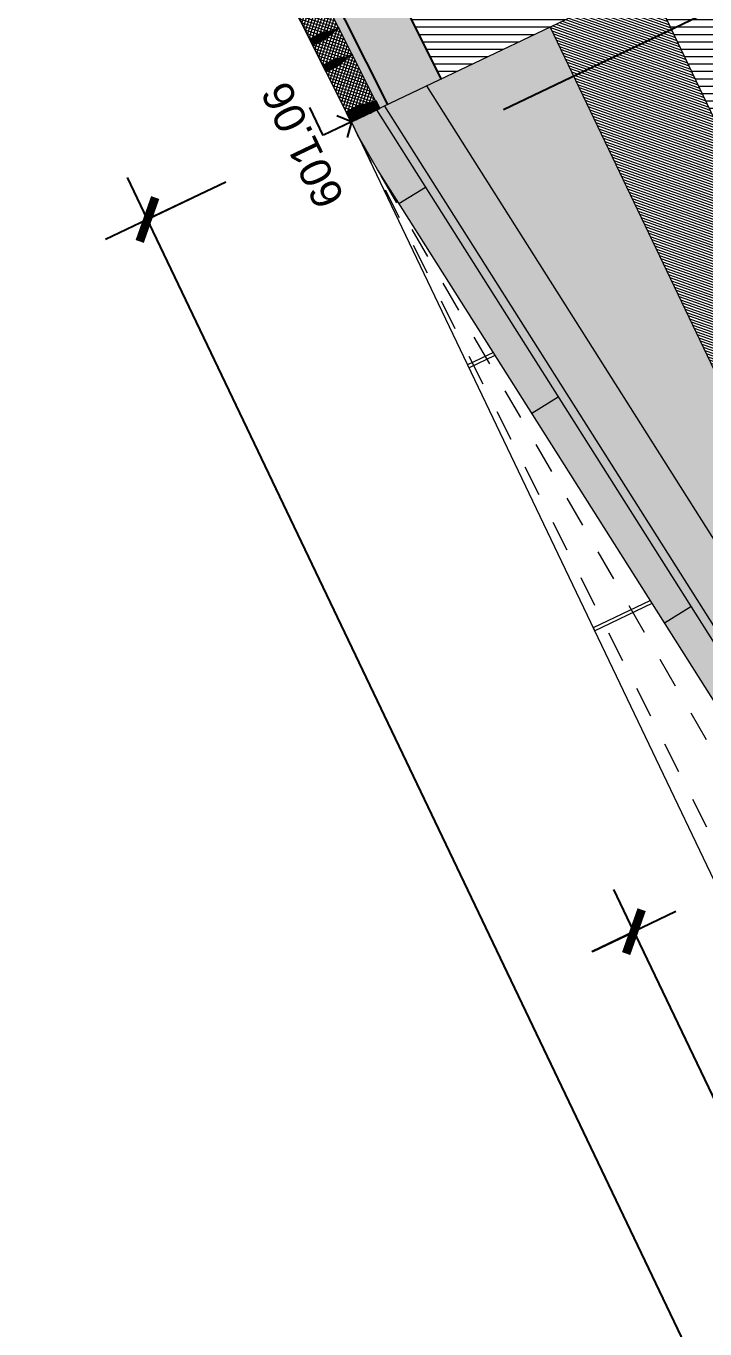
# Model space of a CAD drawing. Header units: metres. Extents: x 678805 to 1359287, y 2747329 to 5497370.
# Drawn here: x 679473.224 to 679475.413, y 2747454.555 to 2747458.756 of the extents above; entities that cross this region are included whole.
import ezdxf
from ezdxf.enums import TextEntityAlignment as Align

# ---------------------------------------------------------------- set-up
doc = ezdxf.new("R2010")
doc.units = ezdxf.units.M
doc.linetypes.add('XREF_MON_WATERFEATURE$0$DASHEDX2', pattern=[1.5, 1, -0.5])
doc.linetypes.add('XREF_MON_WATERFEATURE$0$TRAZOS2', pattern=[9.524999999999999, 6.35, -3.175])
for name, color, linetype, true_color in [('02-L-Waterfeatures 01', 7, 'Continuous', 0x4da6ff), ('XREF_MON_WATERFEATURE$0$01-TX-Dimensions_1-50', 7, 'Continuous', 0x3f5f7f), ('XREF_MON_WATERFEATURE$0$EIT_3 TR sorra', 7, 'Continuous', 0xd8ceb0)]:
    doc.layers.add(name, color=color, linetype=linetype, true_color=true_color)
doc.layers.add('XREF_MON_WATERFEATURE$0$-aux', color=50, linetype='Continuous', plot=False)
doc.layers.add('XREF_MON_WATERFEATURE$0$00_Aux', color=6, linetype='Continuous', plot=False)
for name, color, linetype, lineweight, true_color in [('XREF_MON_WATERFEATURE$0$02-L-projecció', 7, 'Continuous', 5, 0x636363), ('XREF_MON_WATERFEATURE$0$02-L-projecció 2', 7, 'Continuous', 5, 0x636363), ('XREF_MON_WATERFEATURE$0$03-TR-Paviment_08_Natural Stone Bleachers', 7, 'Continuous', 5, 0xafad9d), ('XREF_MON_WATERFEATURE$0$3-TR D formigó', 7, 'Continuous', 5, 0x666666), ('XREF_MON_WATERFEATURE$0$3-TR tot_u', 7, 'Continuous', 5, 0x787878)]:
    doc.layers.add(name, color=color, linetype=linetype, lineweight=lineweight, true_color=true_color)
for name, color, linetype, lineweight in [('XREF_MON_WATERFEATURE$0$02-L-seccionat', 6, 'Continuous', 5), ('XREF_MON_WATERFEATURE$0$3-TR Formigó', 252, 'Continuous', 0), ('XREF_MON_WATERFEATURE$0$3-TR terra compactada', 45, 'Continuous', 0)]:
    doc.layers.add(name, color=color, linetype=linetype, lineweight=lineweight)
doc.layers.add('XREF_MON_WATERFEATURE$0$COTAUX', color=7, linetype='Continuous')
doc.styles.add('XREF_MON_WATERFEATURE$0$Standard', font='arial.ttf')
doc.dimstyles.new('XREF_MON_WATERFEATURE$0$E50', dxfattribs={"dimscale": 0.03, "dimtxt": 4, "dimasz": 0.5, "dimexe": 0.1, "dimexo": 15, "dimgap": 1, "dimtad": 1, "dimzin": 0, "dimdsep": 46, "dimtxsty": 'XREF_MON_WATERFEATURE$0$Standard', "dimblk1": 'XREF_MON_WATERFEATURE$0$LINCOT200', "dimblk2": 'XREF_MON_WATERFEATURE$0$LINCOT200', "dimsah": 1, "dimcen": 0.1, "dimdle": 0.1, "dimclrt": 256, "dimadec": 0, "dimazin": 0, "dimtfac": 0.01538461538461539, "dimtofl": 0, "dimtmove": 0, "dimatfit": 3, "dimldrblk": 'XREF_MON_WATERFEATURE$0$LINCOT200', "dimfxl": 1, "dimtolj": 1, "dimtzin": 0, "dimarcsym": 0})
pattern_1 = [(46.64256028434324, (-14.87595083843917, 29.87536740722135), (-0.006925483204035271, 0.006539365977724854), []), (136.6425602843432, (-14.87595083843917, 29.87536740722135), (-0.006539365977724854, -0.00692548320403527), [])]

# ---------------------------------------------------------------- blocks, each defined once
blk = doc.blocks.new('XREF_MON_WATERFEATURE$0$View P3')
at = {"layer": 'XREF_MON_WATERFEATURE$0$03-TR-Paviment_08_Natural Stone Bleachers'}
h = blk.add_hatch(dxfattribs=at)
h.set_pattern_fill('DASH', color=256, scale=0.001499999999999999, angle=233.4975340775854, style=0, double=1)
h.set_pattern_definition([(349.0551169646379, (-10.21992650767788, 48.01000000047497), (0.005580101668891875, 0.003771641269372013), [0.004762499999999995, -0.004762499999999995])])
h.paths.add_polyline_path([(4.684535485692322, -1.2854347913526), (4.784314478747547, -1.285449811257422), (4.784108313731849, -2.655012963805348), (14.31369576742873, -1.669922863598913), (28.76255416963249, 0.05000000167638063), (28.89160525146872, 0.06000000098720193), (28.93740599649027, 0.06000000145286322), (28.93739090161398, -0.02989424858242273), (14.32474765740335, -1.769313276512548), (4.684091622941196, -2.765884730033576), (4.684562698472291, -1.285434531513602)])
at = {"layer": 'XREF_MON_WATERFEATURE$0$3-TR D formigó'}
h = blk.add_hatch(dxfattribs=at)
h.set_pattern_fill('_USER', color=256, scale=0.007999999999999985, angle=45.00369072608052, pattern_type=0)
h.set_pattern_definition([(45.0036907260805, (0, 0), (-0.005657218625843426, 0.00565648984966915), [])])
h.paths.add_polyline_path([(9.8067024955526, -2.874289605068043), (9.3067024955526, -2.874289605068043), (9.3067024955526, -3.096072127576917), (9.8067024955526, -3.096072127576917)])
h.paths.add_polyline_path([(15.27390249632299, -2.52428960474208), (14.77390249678865, -2.524289605207741), (9.3067024955526, -2.524289605207741), (9.3067024955526, -2.874289605068043), (9.8067024955526, -2.874289605068043), (15.27390249632299, -2.874289605300874)])
h.paths.add_polyline_path([(15.27390249632299, -2.302507082931697), (14.77390249632299, -2.302507082931697), (14.77390249678865, -2.524289605207741), (15.27390249632299, -2.52428960474208)])
h.paths.add_polyline_path([(20.74110249755904, -1.952507083071396), (20.24110249709338, -1.952507083071396), (14.77390249632299, -1.952507082140073), (14.77390249632299, -2.302507082931697), (15.27390249632299, -2.302507082931697), (20.74110249662772, -2.302507082698867)])
h.paths.add_polyline_path([(20.74110249662772, -1.651717793662101), (20.24110249662772, -1.65171779342927), (20.24110249709338, -1.952507083071396), (20.74110249755904, -1.952507083071396)])
h.paths.add_polyline_path([(26.21110249776393, -1.65171779319644), (26.21110249729827, -1.000591947231442), (28.93739993590862, -1.000565177295357), (28.93739614123479, -0.6505651772022247), (25.71110249729827, -0.6505952049046755), (25.71110249636695, -1.301717795897275), (20.24110249662772, -1.301717793103307), (20.24110249662772, -1.65171779342927), (20.74110249662772, -1.651717793662101)])
at = {"layer": 'XREF_MON_WATERFEATURE$0$3-TR Formigó'}
h = blk.add_hatch(dxfattribs=at)
h.set_pattern_fill('ANSI37', color=256, scale=0.002999999999999995, angle=-16.63348232587779, style=0)
h.set_pattern_definition(pattern_1)
edge = h.paths.add_edge_path()
edge.add_line((29.13236823538318, -0.03598570730537176), (29.13219719333574, -0.02779171243309975))
edge.add_arc((29.083790182136, -0.02880214992910624), 0.04841755594564075, 1.195806237241043, 17.19482536362973)
edge.add_line((29.13004371803254, -0.01448886608704925), (29.12366554746404, 0.006122249877080321))
edge.add_arc((29.17825606418774, 0.02301544090732932), 0.05714459180367129, 181.1958119073178, 197.1948310336003, ccw=False)
edge.add_line((29.12112391833216, 0.02182287070900202), (29.12026565847918, 0.0629391884431243))
edge.add_line((29.12026565801352, 0.0629391884431243), (29.11946862563491, 0.06292255083099008))
edge.add_line((29.11946862563491, 0.06292255083099008), (29.11945101106539, 0.06376644410192966))
edge.add_line((29.11945101106539, 0.06376644410192966), (28.97365689929575, 0.06072315014898778))
edge.add_line((28.97365689929575, 0.06072315014898777), (28.97367451665923, 0.05987925594672561))
edge.add_line((28.97367451665923, 0.05987925594672561), (28.97287748428062, 0.05986262252554297))
edge.add_line((28.97287748474628, 0.05986262252554297), (28.97373574366793, 0.01874630199745298))
edge.add_arc((28.91660360340029, 0.01755373273044825), 0.0571445845761208, -14.803207548652722, 1.1958115776296268, ccw=False)
edge.add_line((28.97185150859877, 0.002953297924250364), (28.96633899025619, -0.01790602807886899))
edge.add_arc((29.01314951619133, -0.03027670737355947), 0.04841754985913812, 165.1967909434684, 181.1958100698578)
edge.add_line((28.96474251057953, -0.03128714859485626), (28.96491355076432, -0.03948114207014441))
edge.add_line((28.96491355076432, -0.03948114160448313), (29.13236823491752, -0.03598570707254112))
h = blk.add_hatch(dxfattribs=at)
h.set_pattern_fill('ANSI37', color=256, scale=0.002999999999999995, angle=-16.63348232587779, style=0)
h.set_pattern_definition(pattern_1)
edge = h.paths.add_edge_path()
edge.add_line((29.22731071198359, -0.03400745149701834), (29.22713967319578, -0.02581345802173018))
edge.add_arc((29.17873265501112, -0.02682390296831727), 0.04841756306287526, 1.195814901919803, 17.19483402830898)
edge.add_line((29.22498619649559, -0.01251061027869582), (29.21860802546144, 0.00810050475411117))
edge.add_arc((29.27319854358211, 0.02499369438737631), 0.05714459318787523, 181.195809983326, 197.1948291096083, ccw=False)
edge.add_line((29.21606639632955, 0.02380112605169415), (29.21520813787356, 0.06491744122467935))
edge.add_line((29.2152081374079, 0.06491744145751), (29.21441110502928, 0.06490080570802093))
edge.add_line((29.21441110456362, 0.06490080570802093), (29.21439348906279, 0.06574469897896051))
edge.add_line((29.21439348859712, 0.06574469897896051), (29.14111165842041, 0.06421501841396093))
edge.add_line((29.14111166074872, 0.06421501887962222), (29.14112927531824, 0.06337112654000521))
edge.add_line((29.14112927392125, 0.06337112654000521), (29.14033224154264, 0.06335449358448386))
edge.add_line((29.14033224107698, 0.06335449311882257), (29.14119050092995, 0.02223817212507129))
edge.add_arc((29.08405836019665, 0.02104560052976012), 0.05714458603919455, -14.803205684251395, 1.195813442030726, ccw=False)
edge.add_line((29.1393062658608, 0.006445168051868677), (29.13379374705255, -0.0144141586497426))
edge.add_arc((29.18060427578166, -0.02678483724594116), 0.04841755132221182, 165.1967931439192, 181.1958122703084)
edge.add_line((29.13219726923853, -0.02779527986422181), (29.13236831082031, -0.03598927287384868))
edge.add_line((29.13236831128597, -0.03598927287384868), (29.22731071244925, -0.03400745149701834))
h = blk.add_hatch(dxfattribs=at)
h.set_pattern_fill('ANSI37', color=256, scale=0.002999999999999995, angle=-16.63348232587779, style=0)
h.set_pattern_definition(pattern_1)
edge = h.paths.add_edge_path()
edge.add_line((29.32225296879187, -0.03201856417581439), (29.32208193000406, -0.02382457093335688))
edge.add_arc((29.27367491135374, -0.02483501913957298), 0.04841756359758718, 1.195818810723215, 17.19483793711239)
edge.add_line((29.31992845144123, -0.01052172295749187), (29.31355028087273, 0.01008939184248447))
edge.add_arc((29.36814079899341, 0.02698258124291897), 0.05714459153631549, 181.1958102513891, 197.1948293776716, ccw=False)
edge.add_line((29.31100865174085, 0.02579001290723681), (29.31015039328486, 0.06690632877871394))
edge.add_line((29.31015039235353, 0.06690632924437523), (29.30935335997492, 0.06688969442620873))
edge.add_line((29.30935336230323, 0.06688969396054745), (29.30933574726805, 0.0677335849031806))
edge.add_line((29.30933574587107, 0.0677335849031806), (29.23605391476303, 0.0662039068993181))
edge.add_line((29.23605391476303, 0.06620390713214874), (29.23607152933255, 0.06536001339554787))
edge.add_line((29.23607152933255, 0.06536001339554787), (29.2352744974196, 0.06534338020719588))
edge.add_line((29.2352744974196, 0.06534337950870395), (29.23613275727257, 0.02422705828212202))
edge.add_arc((29.17900061793625, 0.02303448272868991), 0.05714458461394385, -14.803200786597586, 1.1958183396844788, ccw=False)
edge.add_line((29.23424852453172, 0.00843405444175005), (29.22873600432649, -0.01242527132853865))
edge.add_arc((29.27554653212428, -0.02479594806209207), 0.04841755112400781, 165.1967951098215, 181.1958142362107)
edge.add_line((29.22713952604681, -0.02580639207735658), (29.22731056716293, -0.03400038508698344))
edge.add_line((29.22731056669727, -0.0340003848541528), (29.32225296832621, -0.0320185637101531))
at = {"layer": 'XREF_MON_WATERFEATURE$0$3-TR terra compactada'}
h = blk.add_hatch(dxfattribs=at)
h.set_pattern_fill('LINE', color=256, scale=0.007499999999999993, angle=-115.5575462493651, style=0)
h.set_pattern_definition([(244.4424537506349, (0, 0), (0.02148250488437958, -0.01027312708685177), [])])
h.paths.add_polyline_path([(33.4248187597841, -5.638298667035997), (33.42481875838712, -0.1896367226727307), (28.93739090207964, -0.2614927883259952), (28.93739993590862, -1.000565177295357), (26.21110249822959, -1.000591947464272), (26.21110249822959, -1.651717793662101), (20.74110249662772, -1.651717793662101), (20.74110249662772, -2.302507082698867), (15.27390249632299, -2.302507082931697), (15.27390249632299, -2.874289605300874), (9.8067024955526, -2.874289605068043), (9.80670249601826, -3.413715920876712), (9.806702496483922, -3.446072121150792), (3.53409162349999, -3.446072127204388), (3.534091622568667, -3.096072127111256), (4.285132287070155, -3.096072127576917), (4.285132286138833, -1.800471624359488), (3.985760098788887, -1.800471624359488), (2.185761064756662, -2.371778391767293), (2.185761065222323, -3.004299982450902), (1.234718102961779, -3.004299982450902), (1.234718103893101, -2.475620665121824), (0.8597663398832083, -2.475620665121824), (-0.9858305351808667, -2.439915189519525), (-0.9858305337838829, -5.63829866820015)])
at = {"layer": 'XREF_MON_WATERFEATURE$0$3-TR tot_u'}
h = blk.add_hatch(dxfattribs=at)
h.set_pattern_fill('AR-CONC', color=256, scale=0.0002499999999999994, angle=91.91934116583097)
h.set_pattern_definition([(160.1953837760519, (-14.87595083843917, 29.87536740722135), (-0.0119837746119465, 0.04412166021482605), [0.004762499999999986, -0.05238749999999983]), (105.1953837760519, (-14.87595083843917, 29.87536740722135), (-0.04178600144816524, -0.02475845587119366), [0.003809999999999994, -0.04191014604249986]), (210.6468284760519, (-14.87694948306307, 29.87904419982806), (-0.05376977419134094, 0.01936320490299296), [0.004047502199999987, -0.04452256114999988]), (156.3795837760519, (-14.88787005329505, 29.87098308117129), (-0.0135312515850268, 0.06723182256086181), [0.007143749999999988, -0.07858124999999982]), (206.8309413860518, (-14.88899766234681, 29.87658572476357), (-0.07854296077849858, 0.03434791022805), [0.006071255784999983, -0.06678390203999975]), (101.3795349460517, (-14.88787005329505, 29.87098308117129), (-0.07854296077680155, 0.03434791023226338), [0.005714991767499985, -0.06286493297999977]), (131.1953837760519, (-14.88708241237327, 29.87803876819089), (0.01090932689886972, 0.04439938047566896), [0.00476249999999999, -0.05238749999999991]), (76.19538377605198, (-14.88708241237327, 29.87803876819089), (-0.0485499251591669, -0.001395838564910525), [0.003809999999999987, -0.04190999999999984]), (181.6468287760519, (-14.88617330184206, 29.88173871766776), (-0.03764059845417714, 0.04300354174939007), [0.004047502199999986, -0.04452248439999987]), (147.6953837760519, (-14.87595083843917, 29.87536740722135), (-0.02010573042285681, -0.006572897646275202), [0, -0.04140199999999989, 0, -0.0425449999999999, 0, -0.04206874999999989]), (117.695383776052, (-14.87595083843917, 29.87536740722135), (-0.02927230345916967, 0.007031762190182644), [0, -0.0242569999999999, 0, -0.04044949999999987, 0, -0.01603374999999994]), (77.69538377605198, (-14.87106231460348, 29.86207748344168), (-0.01035809753838954, 0.03230807276401995), [0, -0.01587499999999994, 0, -0.04952999999999987, 0, -0.06572249999999975]), (67.695383776052, (-14.86887015076354, 29.85611787624657), (-0.01875020766058859, 0.03256113118746497), [0, -0.02063749999999998, 0, -0.03289299999999997, 0, -0.04667249999999996])])
h.paths.add_polyline_path([(28.93739090207964, -0.2614927883259952), (33.51394939376041, -0.1813467321917415), (33.5139493951574, 0.02569364104419947), (28.93739090114832, -0.07036335486918688)])
h = blk.add_hatch(dxfattribs=at)
h.set_pattern_fill('AR-CONC', color=256, scale=0.0002499999999999995, angle=90.26570526807289)
h.set_pattern_definition([(140.2657052680729, (0, 0), (0.003773512051171051, 0.04556415653627493), [0.004762499999999992, -0.05238749999999993]), (85.26570526807289, (0, 0), (-0.04772283811344968, -0.009032263091240576), [0.003809999999999995, -0.04191014604249994]), (190.7171499680729, (0.0003144582733511925, 0.003797000739723444), (-0.04394932411475805, 0.03653189333389428), [0.004047502199999993, -0.04452256114999993]), (136.4499052680729, (-0.01269986340776086, -5.889520980417728e-05), (0.01019619245179765, 0.06781777343586562), [0.007143749999999996, -0.07858124999999996]), (186.9012628780729, (-0.01185018755495548, 0.005592580884695053), (-0.06213110139608618, 0.05906354090465796), [0.006071255784999997, -0.06678390203999995]), (81.44985643807293, (-0.01269986340776086, -5.889520980417728e-05), (-0.06213110139305461, 0.05906354090804056), [0.005714991767499997, -0.06286493297999995]), (111.2657052680729, (-0.009554345160722733, 0.006305760703980923), (0.02539024991714183, 0.03802175178966241), [0.004762499999999992, -0.05238749999999989]), (56.26570526807291, (-0.009554345160722733, 0.006305760703980923), (-0.04611814680896036, 0.01523680193371224), [0.003809999999999992, -0.04190999999999993]), (161.7171502680729, (-0.007438491098582745, 0.009474239777773619), (-0.02072789712909245, 0.05325855363775753), [0.004047502199999992, -0.04452248439999992]), (127.7657052680729, (0, 0), (-0.02114211319988085, 0.0006741133053303891), [0, -0.04140199999999993, 0, -0.04254499999999994, 0, -0.04206874999999993]), (97.76570526807278, (0, 0), (-0.02512234202616146, 0.01658859127308769), [0, -0.02425699999999997, 0, -0.04044949999999996, 0, -0.01603374999999999]), (57.7657052680729, (6.56680203974247e-05, -0.01416034810245037), (0.001274973128146504, 0.03390392593583379), [0, -0.01587499999999999, 0, -0.04953000000000003, 0, -0.06572249999999998]), (47.76570526807291, (9.511597454547882e-05, -0.02051027957350016), (-0.006528288533737195, 0.03700241884448602), [0, -0.02063749999999996, 0, -0.03289299999999994, 0, -0.04667249999999993])])
h.paths.add_polyline_path([(28.93740599649027, -0.05797274643555284), (14.32782930508256, -1.79702674690634), (4.684223846066743, -2.79390308749862), (4.684191675856709, -2.944705712143332), (14.34440714027733, -1.94611236685887), (28.93739256914705, -0.2090333104133606)])
h = blk.add_hatch(dxfattribs=at)
h.set_pattern_fill('AR-CONC', color=256, scale=0.0007999999999999993, angle=90.26570526807289)
h.set_pattern_definition([(140.2657052680729, (0, 0), (0.01207523856374733, 0.1458053009160799), [0.01523999999999999, -0.1676399999999998]), (85.26570526807289, (0, 0), (-0.152713081963039, -0.02890324189196984), [0.01219199999999999, -0.1341124673359998]), (190.7171499680729, (0.001006267033517361, 0.01215040264651179), (-0.1406378371672258, 0.1169020586684617), [0.01295200703999999, -0.1424721956799998]), (136.4499052680729, (-0.040639562997967, -0.0001884645316749811), (0.03262781584575256, 0.2170168749947701), [0.02286, -0.25146]), (186.9012628780729, (-0.0379206002689898, 0.0178962592035532), (-0.1988195244674759, 0.1890033308949055), [0.019428018512, -0.213708486528]), (81.44985643807293, (-0.040639562997967, -0.0001884645316749811), (-0.1988195244577748, 0.1890033309057299), [0.018287973656, -0.2011677855360001]), (111.2657052680729, (-0.03057390358299017, 0.02017843304201961), (0.08124879973485385, 0.1216696057269198), [0.01523999999999998, -0.1676399999999998]), (56.26570526807291, (-0.03057390358299017, 0.02017843304201961), (-0.1475780697886732, 0.04875776618787918), [0.01219199999999998, -0.1341119999999998]), (161.7171502680729, (-0.02380317077040672, 0.03031756682321429), (-0.06632927081309588, 0.1704273716408242), [0.01295200703999999, -0.1424719500799998]), (127.7657052680729, (0, 0), (-0.06765476223961875, 0.002157162577057243), [0, -0.1324863999999998, 0, -0.1361439999999998, 0, -0.1346199999999998]), (97.76570526807278, (0, 0), (-0.0803914944837167, 0.05308349207388063), [0, -0.07762239999999995, 0, -0.1294383999999999, 0, -0.05130799999999998]), (57.7657052680729, (0.0002101380378007889, -0.04531311243772507), (0.004079914010068804, 0.1084925629946682), [0, -0.05080000000000005, 0, -0.158496, 0, -0.2103120000000002]), (47.76570526807291, (0.0003043706528842449, -0.06563289370387793), (-0.02089052330795904, 0.1184077403023553), [0, -0.0660399999999999, 0, -0.1052575999999999, 0, -0.1493519999999998])])
h.paths.add_polyline_path([(20.24110249709338, -1.952507083071396), (20.24110249662772, -1.301717793103307), (25.71110249636695, -1.301717793103307), (25.71110249729827, -0.6505952049046755), (28.93739667836476, -0.6505651771972298), (28.93739256890927, -0.2090333104416651), (14.34440714027732, -1.94611236685887), (4.684130135774492, -2.944712073649118), (4.684091622941194, -3.096072127576917), (9.3067024955526, -3.096072127156708), (9.3067024955526, -2.524289605207741), (14.77390249678865, -2.524289605207741), (14.77390249632299, -1.952507082140073)])
at = {"layer": 'XREF_MON_WATERFEATURE$0$EIT_3 TR sorra'}
h = blk.add_hatch(dxfattribs=at)
h.set_pattern_fill('ANSI36', color=256, scale=0.001075000000000008, angle=0.6283595740907931, style=0, double=1)
h.set_pattern_definition([(45.62835957409077, (1.26439816178754, -70.84985900018364), (0.001737188201121671, 0.006656422095088779), [0.00853281250000006, -0.001706562500000013, 0, -0.001706562500000013])])
edge = h.paths.add_edge_path()
edge.add_line((28.96491369325668, -0.0394880105741322), (28.93739090207964, -0.0400489151943475))
edge.add_line((28.93739090161398, -0.04004891542717814), (28.93739090114832, 0.0592316878028214))
edge.add_line((28.93739090161398, 0.0592316878028214), (28.97287755273283, 0.0598592481110245))
edge.add_line((28.97287755273283, 0.0598592481110245), (28.97373588336632, 0.01873943256214261))
edge.add_arc((28.91660373937339, 0.01754685770720243), 0.05714458896523952, -14.80320195546392, 1.195817170846908, ccw=False)
edge.add_line((28.97185164876282, 0.002946427091956139), (28.96633912948892, -0.01791289728134871))
edge.add_arc((29.01314965449274, -0.0302835728507489), 0.04841754614070586, 165.1967944062648, 181.1958135324778)
edge.add_line((28.96474265353754, -0.03129401663318276), (28.964913694188, -0.03948801080696285))
edge.add_line((28.96491369325668, -0.0394880105741322), (28.93739090207964, -0.0400489151943475))
h = blk.add_hatch(dxfattribs=at)
h.set_pattern_fill('ANSI36', color=256, scale=0.001075000000000008, angle=0.6283595740907931, style=0, double=1)
h.set_pattern_definition([(63.90440218431183, (46.95651126280427, 248.6317389379255), (-0.0004378649458388019, 0.006865424403728294), [0.008532812500000056, -0.001706562500000011, 0, -0.001706562500000011])])
h.paths.add_polyline_path([(28.93739090114832, -0.07036335486918688), (33.5139493951574, 0.02569364104419947), (33.51394939282909, 0.05547211272642016), (28.93739090161398, -0.04004891542717814)])
h = blk.add_hatch(dxfattribs=at)
h.set_pattern_fill('ANSI36', color=256, scale=0.001075000000000008, angle=0.6283595740907931, style=0, double=1)
h.set_pattern_definition([(45.62835957409077, (1.169455689378083, -70.85183751769364), (0.001737188201121671, 0.006656422095088779), [0.00853281250000006, -0.001706562500000013, 0, -0.001706562500000013])])
edge = h.paths.add_edge_path()
edge.add_line((29.13236831175163, -0.0359892719425261), (29.13219727110118, -0.02779527823440731))
edge.add_arc((29.08379026316106, -0.02880572341382504), 0.04841755206121855, 1.19581500412876, 17.19483413024066)
edge.add_line((29.13004379486665, -0.01449243375100195), (29.12366562569514, 0.006118685938417912))
edge.add_arc((29.17825614288449, 0.02301188092678785), 0.05714459481594724, 181.1958148171123, 197.1948339433313, ccw=False)
edge.add_line((29.12112399376929, 0.02181930793449283), (29.12026566267014, 0.06293912045657635))
edge.add_line((29.12026566267014, 0.06293912045657635), (29.14033217076212, 0.06335798418149352))
edge.add_line((29.14033217029646, 0.06335798418149352), (29.14119050092995, 0.02223817352205515))
edge.add_arc((29.08405834482983, 0.0210456014610827), 0.05714460201943138, -14.803205462018298, 1.1958136642921886, ccw=False)
edge.add_line((29.1393062658608, 0.006445164792239666), (29.13379374751821, -0.01441415795125067))
edge.add_arc((29.1806042669341, -0.02678483678027987), 0.048417542383923, 165.1967898880894, 181.1958090143017)
edge.add_line((29.13219726923853, -0.0277952766045928), (29.13236831082031, -0.03598927217535675))
h = blk.add_hatch(dxfattribs=at)
h.set_pattern_fill('ANSI36', color=256, scale=0.001075000000000008, angle=0.6283595740907931, style=0, double=1)
h.set_pattern_definition([(45.62835957409077, (1.431852850131691, -70.84636375773698), (0.001737188201121671, 0.006656422095088779), [0.00853281250000006, -0.001706562500000013, 0, -0.001706562500000013])])
edge = h.paths.add_edge_path()
edge.add_line((29.22731078928337, -0.03401094907894731), (29.22713974583894, -0.02581695606932044))
edge.add_arc((29.17873272951692, -0.0268273982219398), 0.04841756087743776, 1.19581130963499, 17.194830435747)
edge.add_line((29.22498626960441, -0.01251410879194736), (29.21860809996724, 0.00809701019898057))
edge.add_arc((29.27319861436263, 0.02499019913375378), 0.0571445898849838, 181.1958105194842, 197.1948296457026, ccw=False)
edge.add_line((29.21606647083536, 0.02379763079807162), (29.21520813973621, 0.06491744285449386))
edge.add_line((29.21520813927054, 0.06491744285449386), (29.23527464689687, 0.06533630937337875))
edge.add_line((29.23527464689687, 0.06533630937337875), (29.2361329770647, 0.02421649568714201))
edge.add_arc((29.17900083400309, 0.02302392246201634), 0.05714458833280454, -14.803203720500676, 1.1958154058100945, ccw=False)
edge.add_line((29.23424874199554, 0.008423490449786186), (29.22873622272164, -0.01243583345785737))
edge.add_arc((29.27554674819112, -0.02480651275254786), 0.04841754819839176, 165.1967907090085, 181.1958098352213)
edge.add_line((29.22713974444196, -0.02581695327535272), (29.22731078742072, -0.03401095024310052))
h = blk.add_hatch(dxfattribs=at)
h.set_pattern_fill('ANSI36', color=256, scale=0.001075000000000008, angle=0.6283595740907931, style=0, double=1)
h.set_pattern_definition([(45.62835957409077, (0, 0), (0.001737188201121672, 0.006656422095088774), [0.008532812500000073, -0.001706562500000015, 0, -0.001706562500000015])])
h.paths.add_polyline_path([(28.93739090161398, -0.02989424858242273), (14.32474765740335, -1.769313276512548), (4.684091622941196, -2.765884730033576), (4.684223846066743, -2.79390308749862), (14.32782930508256, -1.79702674690634), (28.93740599649027, -0.05797274643555284)])
at = {"layer": 'XREF_MON_WATERFEATURE$0$-aux'}
for points in [[(28.96491369325668, -0.0394880105741322), (28.93739090161398, -0.04004891542717814), (28.93739090161398, 0.0592316878028214), (28.97287755273283, 0.0598592481110245), (28.97373588336632, 0.01873943256214261, -0.0699225111484148), (28.97185164876282, 0.002946427091956139), (28.96633912948892, -0.01791289728134871, 0.06992251114798485), (28.96474265353754, -0.03129401663318276), (28.96491369325668, -0.0394880105741322), (28.93739090161398, -0.04004891542717814)], [(29.13236831175163, -0.0359892719425261), (29.13236831175163, -0.0359892719425261), (29.13219726970419, -0.02779527800157666, 0.06992251114754273), (29.13004379486665, -0.01449243375100195), (29.1236656261608, 0.006118686869740486, -0.06992251114800961), (29.12112399376929, 0.02181930793449283), (29.12026566267014, 0.06293912045657635), (29.14033217029646, 0.06335798418149352), (29.14119050186127, 0.02223817352205515, -0.0699225111484148), (29.1393062658608, 0.006445164792239666), (29.13379374705255, -0.01441415818408132, 0.06992251114798485), (29.13219726923853, -0.0277952766045928), (29.13236831175163, -0.0359892719425261), (29.13236831175163, -0.0359892719425261)], [(29.22731078788638, -0.03401095001026988), (29.22731078928337, -0.03401094907894731), (29.22713974583894, -0.02581695606932044, 0.06992251114754273), (29.22498626960441, -0.01251410879194736), (29.21860809950158, 0.00809701019898057, -0.06992251114800961), (29.21606647083536, 0.02379763079807162), (29.21520813927054, 0.06491744285449386), (29.23527464689687, 0.06533630937337875), (29.2361329770647, 0.02421649591997266, -0.0699225111484148), (29.23424874199554, 0.008423490449786186), (29.22873622411862, -0.01243583345785737, 0.06992251114798485), (29.22713974444196, -0.02581695327535272), (29.22731078788638, -0.03401095001026988), (29.22731078928337, -0.03401094907894731)]]:
    blk.add_lwpolyline(points, format="xyb", dxfattribs=at)
at = {"layer": 'XREF_MON_WATERFEATURE$0$00_Aux'}
for points in [[(28.93739090114832, -0.07036335486918688), (33.5139493951574, 0.02569364104419947)], [(28.93739090207964, -0.2614927883259952), (33.51394939376041, -0.1813467321917415)]]:
    blk.add_lwpolyline(points, dxfattribs=at)
at = {"layer": 'XREF_MON_WATERFEATURE$0$02-L-projecció', "linetype": 'XREF_MON_WATERFEATURE$0$TRAZOS2', "ltscale": 0.01, "flags": 128}
blk.add_lwpolyline([(3.884302506223321, -1.273333333199844), (4.784302502404898, -1.259999998379499), (14.30883168429136, -1.069999999366701), (28.89160525146872, 0.06000000098720193)], dxfattribs=at)
at = {"layer": 'XREF_MON_WATERFEATURE$0$02-L-projecció'}
for points in [[(28.93740599649027, -0.05797274643555284), (14.32782930508256, -1.79702674690634), (4.683237182442099, -2.794005080591887)], [(28.93739256914705, -0.2090333104133606), (14.34440714027733, -1.94611236685887), (4.684191675856709, -2.944705712143332)]]:
    blk.add_lwpolyline(points, dxfattribs=at)
at = {"layer": 'XREF_MON_WATERFEATURE$0$02-L-projecció 2'}
for points in [[(4.684562702663243, -1.285437314305454), (4.684562699403614, 0.06000000145286322), (28.93740599649027, 0.06000000145286322)], [(27.12922093970701, -0.1444241590797901), (27.12922093877569, 0.05999999702908099), (27.11922093946487, 0.05999999679625034), (27.11922094039619, -0.1456145108677447)], [(28.06922094011679, -0.03253106353804469), (28.06922093965113, 0.05999999865889549), (28.05922093987465, 0.05999999865889549), (28.05922094220296, -0.03372141486033797)]]:
    blk.add_lwpolyline(points, dxfattribs=at)
at = {"layer": 'XREF_MON_WATERFEATURE$0$02-L-projecció 2', "linetype": 'XREF_MON_WATERFEATURE$0$TRAZOS2', "ltscale": 0.01}
blk.add_lwpolyline([(4.784302507527173, -0.8513677101582289), (5.234300951473415, -0.8450038824230433), (5.234301787801087, -0.7065175855532289), (5.68433456774801, -0.7021768782287836), (5.684301549568772, -0.5636908914893866), (6.135637022554874, -0.5593440828379244), (6.134301310405135, -0.4208641992881894), (6.796276938170195, -0.4095888664014637), (28.89160525426269, 0.06000000098720193)], dxfattribs=at)
at = {"layer": 'XREF_MON_WATERFEATURE$0$02-L-seccionat'}
for p, q in [((28.63416249211878, 0.03471687156707048), (28.64444610662758, -0.06476499326527119)), ((27.83967562625185, -0.05985503760166466), (27.84995924029499, -0.159336902666837)), ((27.04518876085058, -0.1544269467703998), (27.05547237442806, -0.2539088120684028))]:
    blk.add_line(p, q, dxfattribs=at)
for points in [[(28.97365689603612, 0.06072315154597163), (33.51394939329475, 0.1554977912455797)], [(28.93740599649027, 0.06000000145286322), (28.93740599695593, -0.03221214492805302)], [(28.93739993590862, -1.000565177295357), (28.93739090161398, -0.02989424858242273)], [(25.71110249636695, -1.301717793568969), (25.71110249729827, -0.6505952049046755), (28.93739614170045, -0.6505651772022247)], [(26.21110249822959, -1.65171779342927), (26.21110249776393, -1.000591947464272), (28.93739939946681, -1.000565177295357)]]:
    blk.add_lwpolyline(points, dxfattribs=at)
blk.add_lwpolyline([(4.684535485692322, -1.2854347913526), (4.784314478747547, -1.285449811257422), (4.784108313731849, -2.655012963805348), (14.31369576742873, -1.669922863598913), (28.76255416963249, 0.05000000167638063), (28.89160525146872, 0.06000000098720193), (28.93740599649027, 0.06000000145286322), (28.93739090161398, -0.02989424858242273), (14.32474765740335, -1.769313276512548), (4.684091622941196, -2.765884730033576), (4.684562698472291, -1.285434531513602)], close=True, dxfattribs=at)
for points in [[(29.13236823538318, -0.03598570730537176), (29.13219719333574, -0.02779171243309975, 0.06992251114875708), (29.13004371803254, -0.01448886608704925), (29.12366554746404, 0.006122249644249678, -0.0699225111482901), (29.12112391833216, 0.02182287070900202), (29.12026565801352, 0.0629391884431243), (29.11946862563491, 0.06292255083099008), (29.11945101106539, 0.06376644410192966), (28.97365689929575, 0.06072315014898777), (28.97367451665923, 0.05987925594672561), (28.97287748474628, 0.05986262252554297), (28.97373574273661, 0.01874630199745297, -0.0699225111482901), (28.97185150859877, 0.002953297924250364), (28.96633898932487, -0.01790602831169963, 0.06992251114875708), (28.96474251057953, -0.03128714859485626), (28.96491355076432, -0.03948114160448313)], [(29.22731071198359, -0.03400745149701834), (29.22713967319578, -0.0258134575560689, 0.06992251114875708), (29.22498619649559, -0.01251061027869582), (29.21860802499577, 0.008100504521280527, -0.0699225111482901), (29.21606639632955, 0.02380112605169415), (29.2152081374079, 0.06491744145751), (29.21441110456362, 0.06490080570802093), (29.21439348859712, 0.06574469897896051), (29.14111166074872, 0.06421501887962222), (29.14112927392125, 0.06337112654000521), (29.14033224107698, 0.06335449311882257), (29.14119050092995, 0.02223817212507129, -0.0699225111482901), (29.1393062658608, 0.006445168051868677), (29.13379374705255, -0.0144141586497426, 0.06992251114875708), (29.13219726923853, -0.02779527986422181), (29.13236831128597, -0.03598927287384868)], [(29.32225296879187, -0.03201856417581439), (29.32208193046972, -0.02382457070052624, 0.06992251114875708), (29.31992845144123, -0.01052172295749187), (29.31355028133839, 0.01008939184248447, -0.0699225111482901), (29.31100865174085, 0.02579001290723681), (29.31015039235353, 0.06690632924437523), (29.30935336230323, 0.06688969396054745), (29.30933574587107, 0.0677335849031806), (29.23605391476303, 0.06620390713214874), (29.23607152933255, 0.06536001339554787), (29.2352744974196, 0.06534337950870395), (29.23613275773823, 0.02422705851495266, -0.0699225111482901), (29.23424852453172, 0.00843405444175005), (29.22873600339517, -0.01242527086287737, 0.06992251114875708), (29.22713952604681, -0.02580639207735658), (29.22731056669727, -0.0340003848541528)]]:
    blk.add_lwpolyline(points, format="xyb", close=True, dxfattribs=at)
blk = doc.blocks.new('XREF_MON_WATERFEATURE$0$LINCOT200')
for p, q in [((0, -9.999961704014428), (0, 10.00003829598555)), ((3.694822225952521e-13, 3.829598557558711e-05), (10.00000000000051, 3.829598557558711e-05))]:
    blk.add_line(p, q)
at = {"const_width": 1.875}
blk.add_lwpolyline([(3.535533801624467, -3.535495714255788), (-3.535533950636761, 3.535572157214077)], dxfattribs=at)
at = {"layer": 'XREF_MON_WATERFEATURE$0$COTAUX'}
blk.add_line((0, 0), (-1.249999999999915, 0), dxfattribs=at)
blk = doc.blocks.new('*D612')
at = {"layer": 'DEFPOINTS', "color": 0, "transparency": 16777216}
for p in [(679474.2733507872, 2747458.44656664), (679473.6150684826, 2747458.131769603), (679484.6927295746, 2747436.656485248)]:
    blk.add_point(p, dxfattribs=at)
at = {"layer": 'XREF_MON_WATERFEATURE$0$01-TX-Dimensions_1-50', "color": 0, "lineweight": -2, "transparency": 16777216}
for p, q in [((679473.8673823153, 2747458.252428546), (679473.6123620261, 2747458.130475349)), ((679484.0286688324, 2747436.355551812), (679473.6215397523, 2747458.11823732)), ((679484.2867611027, 2747436.462347154), (679484.0324336458, 2747436.340725276))]:
    blk.add_line(p, q, dxfattribs=at)
at = {"layer": 'XREF_MON_WATERFEATURE$0$01-TX-Dimensions_1-50', "color": 0, "lineweight": -2, "transparency": 16777216, "xscale": 0.015, "yscale": 0.015, "zscale": 0.015}
for p, rotation in [((679473.6150684826, 2747458.131769603), 115.5575828872426), ((679484.0351401023, 2747436.34201953), 295.5575828872426)]:
    blk.add_blockref('XREF_MON_WATERFEATURE$0$LINCOT200', p, dxfattribs=dict(at, rotation=rotation))
at = {"layer": 'XREF_MON_WATERFEATURE$0$01-TX-Dimensions_1-50', "transparency": 16777216, "insert": (679478.1980681404, 2747448.336554929), "char_height": 0.12, "attachment_point": 5, "rotation": 115.55758288724267, "style": 'XREF_MON_WATERFEATURE$0$Standard'}
blk.add_mtext('\\A1;24.15', dxfattribs=at)
blk = doc.blocks.new('*D613')
at = {"layer": 'DEFPOINTS', "color": 0, "transparency": 16777216}
for p in [(679475.4583192505, 2747455.966859714), (679484.692729586, 2747436.656485253), (679484.418254521, 2747436.525228592)]:
    blk.add_point(p, dxfattribs=at)
at = {"layer": 'XREF_MON_WATERFEATURE$0$01-TX-Dimensions_1-50', "color": 0, "lineweight": -2, "transparency": 16777216}
for p, q in [((679475.0523507784, 2747455.77272162), (679475.1811380424, 2747455.834308949)), ((679475.1903157687, 2747455.82207092), (679484.4117832511, 2747436.538760874)), ((679484.2867611139, 2747436.462347158), (679484.4155480645, 2747436.523934338))]:
    blk.add_line(p, q, dxfattribs=at)
at = {"layer": 'XREF_MON_WATERFEATURE$0$01-TX-Dimensions_1-50', "color": 0, "lineweight": -2, "transparency": 16777216, "xscale": 0.015, "yscale": 0.015, "zscale": 0.015}
for p, rotation in [((679475.1838444988, 2747455.835603203), 115.5575828872426), ((679484.418254521, 2747436.525228592), 295.5575828872426)]:
    blk.add_blockref('XREF_MON_WATERFEATURE$0$LINCOT200', p, dxfattribs=dict(at, rotation=rotation))
at = {"layer": 'XREF_MON_WATERFEATURE$0$01-TX-Dimensions_1-50', "transparency": 16777216, "insert": (679479.1147160588, 2747447.404074768), "char_height": 0.12, "attachment_point": 5, "rotation": 115.55758288724267, "style": 'XREF_MON_WATERFEATURE$0$Standard'}
blk.add_mtext('\\A1;21.40', dxfattribs=at)
blk = doc.blocks.new('*D624')
at = {"layer": 'DEFPOINTS', "color": 0, "transparency": 16777216}
for p in [(679478.1965433551, 2747460.128876097), (679474.3571068841, 2747458.292820021), (679475.9186990621, 2747456.187017845)]:
    blk.add_point(p, dxfattribs=at)
at = {"layer": 'XREF_MON_WATERFEATURE$0$01-TX-Dimensions_1-50', "color": 0, "lineweight": -2, "transparency": 16777216}
for p, q in [((679474.763075356, 2747458.486958115), (679478.1992498116, 2747460.130170351)), ((679479.3003059719, 2747457.820762253), (679478.203014625, 2747460.115343814)), ((679476.3246675342, 2747456.381155939), (679479.3094836982, 2747457.808524224))]:
    blk.add_line(p, q, dxfattribs=at)
at = {"layer": 'XREF_MON_WATERFEATURE$0$01-TX-Dimensions_1-50', "color": 0, "lineweight": -2, "transparency": 16777216, "xscale": 0.015, "yscale": 0.015, "zscale": 0.015}
for p, rotation in [((679478.1965433551, 2747460.128876097), 115.5575828872426), ((679479.3067772418, 2747457.807229971), 295.5575828872426)]:
    blk.add_blockref('XREF_MON_WATERFEATURE$0$LINCOT200', p, dxfattribs=dict(at, rotation=rotation))
at = {"layer": 'XREF_MON_WATERFEATURE$0$01-TX-Dimensions_1-50', "transparency": 16777216, "insert": (679478.6693219908, 2747458.92867805), "char_height": 0.12, "attachment_point": 5, "rotation": 115.55758288724267, "style": 'XREF_MON_WATERFEATURE$0$Standard'}
blk.add_mtext('\\A1;2.57', dxfattribs=at)
blk = doc.blocks.new('XREF_MON_WATERFEATURE$0$Cota altimetrica Seccion')
at = {"linetype": 'XREF_MON_WATERFEATURE$0$DASHEDX2', "ltscale": 0.5}
for points in [[(-2.328306436538696e-09, -9.313225746154785e-10), (-2.328306436538696e-09, 2.027976872399449), (3.992623805417679, 2.027976872399449)], [(-4.656612873077393e-09, 1.164881524573502e-09), (-0.7729819858795963, 0.6959255700938233)], [(-2.328306436538696e-09, -9.313225746154785e-10), (0.772981978894677, 0.6959255679976192)]]:
    blk.add_lwpolyline(points, dxfattribs=at)
at = {"ltscale": 0.3, "style": 'XREF_MON_WATERFEATURE$0$Standard'}
blk.add_attdef('COTES', text='', height=2, dxfattribs=at).set_placement((-9.313225746154785e-10, 3.499999999068677), align=Align.MIDDLE)
blk = doc.blocks.new('XREF_MON_WATERFEATURE')
at = {"layer": 'XREF_MON_WATERFEATURE$0$02-L-projecció 2', "color": 244, "true_color": 0x991b1e}
blk.add_lwpolyline([(679476.3056015024, 2747455.842195674), (679474.9136933014, 2747458.752790501)], dxfattribs=at)
at = {"rotation": 115.5575828872439}
blk.add_blockref('XREF_MON_WATERFEATURE$0$View P3', (679486.810897724, 2747432.366190542), dxfattribs=at)
at = {"layer": 'XREF_MON_WATERFEATURE$0$01-TX-Dimensions_1-50', "ltscale": 0.3, "xscale": 0.05, "yscale": 0.05, "zscale": 0.05, "rotation": 115.5802839659841}
blk.add_blockref('XREF_MON_WATERFEATURE$0$Cota altimetrica Seccion', (679474.2733507871, 2747458.44656664), dxfattribs=at).add_auto_attribs({'COTES': '601.06'})
at = {"layer": 'XREF_MON_WATERFEATURE$0$01-TX-Dimensions_1-50'}
dim = blk.add_linear_dim(base=(679478.1965433551, 2747460.128876097), p1=(679475.9186990621, 2747456.187017844), p2=(679474.3571068839, 2747458.292820021), angle=115.5575828872426, dimstyle='XREF_MON_WATERFEATURE$0$E50', dxfattribs=at)
dim.commit()
dim.dimension.update_dxf_attribs({"geometry": '*D624', "text_midpoint": (679478.6693219906, 2747458.92867805)})
for base, p1, p2, picture, middle in [((679473.6150684826, 2747458.131769603), (679484.6927295745, 2747436.656485247), (679474.2733507871, 2747458.44656664), '*D612', (679478.280406448, 2747448.375929913)), ((679484.418254521, 2747436.525228592), (679475.4583192505, 2747455.966859714), (679484.692729586, 2747436.656485253), '*D613', (679479.1970543663, 2747447.443449752))]:
    dim = blk.add_linear_dim(base=base, p1=p1, p2=p2, angle=115.5575828872426, dimstyle='XREF_MON_WATERFEATURE$0$E50', dxfattribs=at)
    dim.commit()
    dim.dimension.update_dxf_attribs({"geometry": picture, "text_midpoint": middle, "dimtype": 128})

msp = doc.modelspace()

# ---------------------------------------------------------------- block references
at = {"layer": '02-L-Waterfeatures 01', "color": 18, "true_color": 0x000000}
msp.add_blockref('XREF_MON_WATERFEATURE', (0, 0), dxfattribs=at)

doc.saveas('drawing.dxf')
